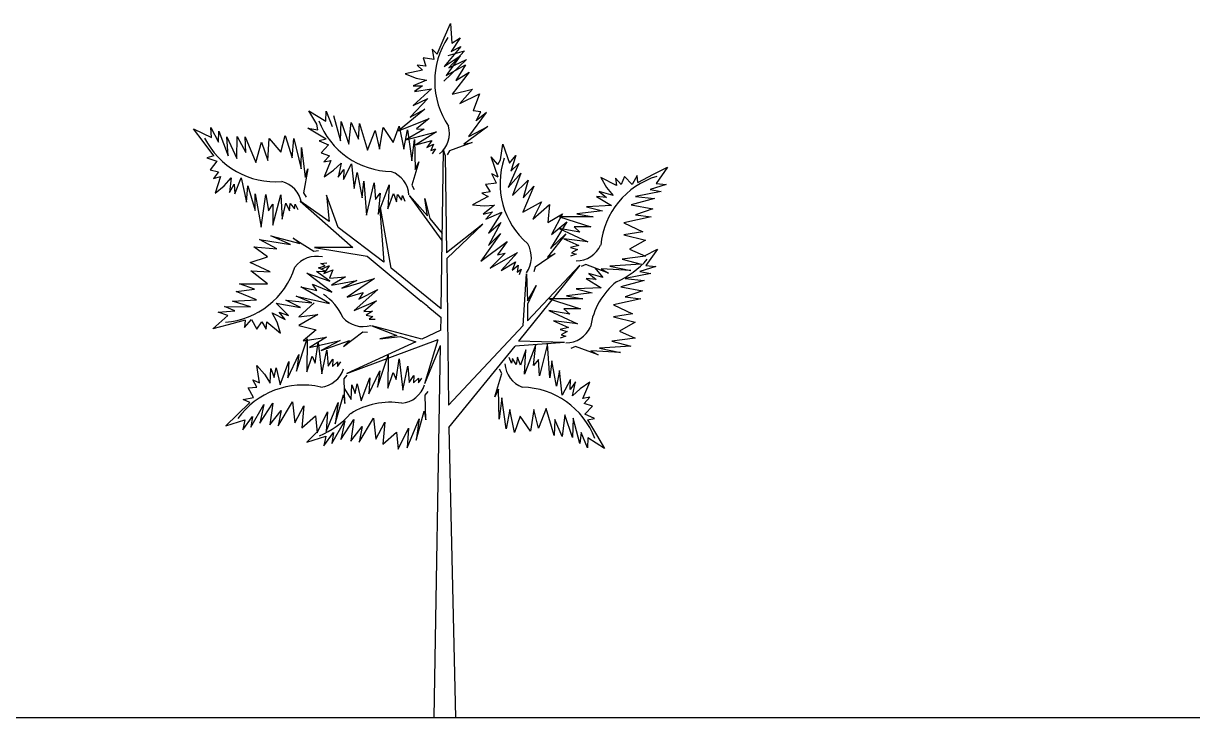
# Model space of a CAD drawing. Header units: millimetres. Extents: x 87938 to 265635, y 330093 to 434310.
# Drawn here: x 230382 to 244082, y 397805 to 405937 of the extents above; entities that cross this region are included whole.
import ezdxf

# ---------------------------------------------------------------- set-up
doc = ezdxf.new("R2010")
doc.units = ezdxf.units.MM
doc.layers.add('www.cad-blocks.net', color=7, linetype='Continuous')

# ---------------------------------------------------------------- blocks, each defined once
blk = doc.blocks.new('A$C7B7D3068')
for p, q in [((2935, 7963), (3009, 8131)), ((3009, 8131), (3025, 7899)), ((2854, 7771), (2935, 7963)), ((3123, 7963), (3018, 7801)), ((3025, 7899), (3123, 7963)), ((2854, 7771), (2794, 7829)), ((2794, 7829), (2816, 7710)), ((3131, 7863), (2937, 7626)), ((2981, 7757), (3175, 7812)), ((3175, 7812), (2989, 7611)), ((3018, 7801), (3131, 7863)), ((2816, 7710), (2688, 7728)), ((2688, 7728), (2719, 7630)), ((3198, 7707), (2930, 7455)), ((2937, 7626), (3123, 7750)), ((3123, 7750), (2960, 7522)), ((2989, 7611), (3198, 7707)), ((2682, 7584), (2480, 7540)), ((2480, 7540), (2607, 7492)), ((2719, 7630), (2621, 7642)), ((2621, 7642), (2682, 7584)), ((2960, 7522), (3184, 7646)), ((3229, 7561), (3028, 7303)), ((3184, 7646), (3073, 7462)), ((3073, 7462), (3229, 7561)), ((2728, 7468), (2571, 7399)), ((2571, 7399), (2683, 7400)), ((2683, 7400), (2586, 7336)), ((2607, 7492), (2728, 7468)), ((2788, 7365), (2572, 7170)), ((2586, 7336), (2788, 7365)), ((3028, 7303), (3268, 7363)), ((3268, 7363), (3119, 7193)), ((3119, 7193), (3351, 7308)), ((3351, 7308), (3277, 7108)), ((2707, 7129), (2401, 6875)), ((2744, 7251), (2536, 7032)), ((2536, 7032), (2707, 7129)), ((2572, 7170), (2744, 7251)), ((1444, 6951), (1349, 7108)), ((1349, 7108), (1549, 6987)), ((1549, 6987), (1552, 7105)), ((1552, 7105), (1624, 6925)), ((1639, 7053), (1720, 6758)), ((2401, 6875), (2760, 7018)), ((2760, 7018), (2611, 6895)), ((3226, 6806), (3430, 7090)), ((3367, 7094), (3277, 7108)), ((3310, 6991), (3367, 7094)), ((3430, 7090), (3310, 6991)), ((0, 6895), (210, 6794)), ((110, 6747), (0, 6895)), ((202, 6911), (292, 6739)), ((210, 6794), (202, 6911)), ((292, 6739), (294, 6868)), ((294, 6868), (403, 6582)), ((1338, 6906), (1456, 6886)), ((1554, 6774), (1338, 6906)), ((1456, 6886), (1444, 6951)), ((1720, 6758), (1727, 6982)), ((1727, 6982), (1819, 6717)), ((1819, 6717), (1847, 6971)), ((1847, 6971), (1933, 6774)), ((1933, 6774), (1942, 6959)), ((1942, 6959), (2037, 6646)), ((2037, 6646), (2126, 6877)), ((2126, 6877), (2179, 6657)), ((2179, 6657), (2219, 6912)), ((2219, 6912), (2339, 6737)), ((2339, 6737), (2407, 6927)), ((2407, 6927), (2463, 6659)), ((2463, 6659), (2506, 6885)), ((2702, 6891), (2488, 6769)), ((2488, 6769), (2844, 6863)), ((2506, 6885), (2557, 6521)), ((2844, 6863), (2605, 6710)), ((2611, 6895), (2702, 6891)), ((3447, 6926), (3167, 6716)), ((3226, 6806), (3447, 6926)), ((236, 6582), (110, 6747)), ((388, 6805), (506, 6551)), ((403, 6582), (388, 6805)), ((506, 6551), (509, 6807)), ((509, 6807), (613, 6619)), ((605, 6804), (730, 6501)), ((613, 6619), (605, 6804)), ((730, 6501), (796, 6740)), ((796, 6740), (870, 6526)), ((870, 6526), (885, 6784)), ((885, 6784), (1022, 6622)), ((1022, 6622), (1071, 6817)), ((1071, 6817), (1153, 6556)), ((1153, 6556), (1173, 6785)), ((1173, 6785), (1260, 6428)), ((1554, 6774), (1472, 6758)), ((1472, 6758), (1582, 6708)), ((2557, 6521), (2587, 6770)), ((2587, 6770), (2596, 6421)), ((2605, 6710), (2790, 6762)), ((2790, 6762), (2731, 6679)), ((2731, 6679), (2810, 6717)), ((2810, 6717), (2780, 6642)), ((3265, 6736), (2996, 6641)), ((3167, 6716), (3265, 6736)), ((3596, 6535), (3623, 6717)), ((3623, 6717), (3700, 6496)), ((236, 6582), (156, 6558)), ((1260, 6428), (1265, 6679)), ((1265, 6679), (1308, 6332)), ((1582, 6708), (1494, 6614)), ((1494, 6614), (1592, 6582)), ((1592, 6582), (1525, 6509)), ((2780, 6642), (2832, 6662)), ((2832, 6662), (2794, 6603)), ((2900, 4790), (2929, 6651)), ((2947, 6590), (2929, 6651)), ((2947, 6590), (2961, 5445)), ((2996, 6641), (2969, 6591)), ((3700, 6496), (3777, 6585)), ((3777, 6585), (3718, 6400)), ((156, 6558), (271, 6519)), ((271, 6519), (192, 6416)), ((1525, 6509), (1607, 6526)), ((1607, 6526), (1528, 6335)), ((1640, 6411), (1729, 6496)), ((1729, 6496), (1695, 6329)), ((1755, 6304), (1848, 6486)), ((1848, 6486), (1882, 6197)), ((2637, 6512), (2558, 6238)), ((2596, 6421), (2637, 6512)), ((3568, 6329), (3486, 6568)), ((3564, 6478), (3486, 6568)), ((3564, 6478), (3596, 6535)), ((3812, 6489), (3686, 6210)), ((3718, 6400), (3812, 6489)), ((5390, 6364), (5554, 6447)), ((5554, 6447), (5418, 6257)), ((192, 6416), (293, 6395)), ((293, 6395), (234, 6316)), ((234, 6316), (314, 6340)), ((314, 6340), (253, 6143)), ((357, 6229), (438, 6322)), ((438, 6322), (420, 6152)), ((482, 6134), (557, 6324)), ((557, 6324), (620, 6039)), ((1339, 6427), (1288, 6146)), ((1308, 6332), (1339, 6427)), ((1528, 6335), (1640, 6411)), ((1695, 6329), (1758, 6420)), ((1758, 6420), (1755, 6304)), ((1882, 6197), (1915, 6384)), ((1915, 6384), (1974, 6087)), ((3568, 6329), (3495, 6369)), ((3548, 6260), (3495, 6369)), ((3686, 6210), (3833, 6378)), ((3833, 6378), (3736, 6116)), ((4770, 6328), (4837, 6210)), ((4954, 6233), (4770, 6328)), ((4943, 6317), (4954, 6233)), ((5011, 6245), (4943, 6317)), ((5050, 6340), (5011, 6245)), ((5137, 6245), (5050, 6340)), ((5196, 6351), (5137, 6245)), ((5205, 6268), (5196, 6351)), ((5205, 6268), (5390, 6364)), ((253, 6143), (357, 6229)), ((420, 6152), (474, 6250)), ((474, 6250), (482, 6134)), ((620, 6039), (634, 6229)), ((634, 6229), (721, 5940)), ((1974, 6087), (1994, 6283)), ((1994, 6283), (2024, 5887)), ((2024, 5887), (2115, 6263)), ((2115, 6263), (2129, 6070)), ((2161, 5896), (2290, 6242)), ((2290, 6242), (2277, 5958)), ((2558, 6238), (2584, 6187)), ((3548, 6260), (3419, 6243)), ((3419, 6243), (3475, 6157)), ((3736, 6116), (3919, 6294)), ((3985, 6224), (3858, 5922)), ((3919, 6294), (3860, 6087)), ((3860, 6087), (3985, 6224)), ((4837, 6210), (4915, 6115)), ((5535, 6245), (5350, 6186)), ((5350, 6186), (5477, 6162)), ((5418, 6257), (5535, 6245)), ((721, 5940), (722, 6136)), ((722, 6136), (791, 5745)), ((791, 5745), (844, 6128)), ((844, 6128), (878, 5937)), ((926, 5767), (1021, 6124)), ((1021, 6124), (1036, 5840)), ((1249, 6050), (1864, 5505)), ((1586, 5812), (1249, 6050)), ((1288, 6146), (1319, 6098)), ((1557, 6119), (1586, 5812)), ((1695, 5743), (1557, 6119)), ((2129, 6070), (2186, 6142)), ((2186, 6142), (2161, 5896)), ((2277, 5958), (2341, 6140)), ((2341, 6140), (2375, 6043)), ((2375, 6043), (2390, 6129)), ((2390, 6129), (2434, 6062)), ((2434, 6062), (2447, 6116)), ((2447, 6116), (2473, 6051)), ((2912, 5589), (2530, 6114)), ((2530, 6114), (2741, 5879)), ((2741, 5879), (2707, 6082)), ((2707, 6082), (2767, 5848)), ((3451, 6103), (3268, 6008)), ((3475, 6157), (3377, 6143)), ((3377, 6143), (3451, 6103)), ((3858, 5922), (4074, 6043)), ((4074, 6043), (3975, 5840)), ((4721, 6103), (4896, 5997)), ((4837, 6091), (4721, 6103)), ((4751, 6162), (4837, 6091)), ((4915, 6115), (4751, 6162)), ((5399, 6080), (5128, 6008)), ((5477, 6162), (5177, 6103)), ((5177, 6103), (5399, 6080)), ((878, 5937), (927, 6015)), ((927, 6015), (926, 5767)), ((1036, 5840), (1082, 6027)), ((1082, 6027), (1124, 5935)), ((1124, 5935), (1131, 6022)), ((1131, 6022), (1181, 5959)), ((1181, 5959), (1189, 6014)), ((1189, 6014), (1222, 5952)), ((2182, 5952), (2228, 5335)), ((2314, 5266), (2191, 5976)), ((3268, 6008), (3403, 5994)), ((3526, 6003), (3392, 5896)), ((3392, 5896), (3500, 5926)), ((3403, 5994), (3526, 6003)), ((3500, 5926), (3423, 5838)), ((3423, 5838), (3611, 5919)), ((3611, 5919), (3453, 5674)), ((3975, 5840), (4169, 6011)), ((4169, 6011), (4150, 5799)), ((4150, 5799), (4322, 5902)), ((4322, 5902), (4195, 5660)), ((4789, 5937), (4489, 5901)), ((4489, 5901), (4683, 5867)), ((4896, 5997), (4604, 5984)), ((4604, 5984), (4789, 5937)), ((5128, 6008), (5380, 5961)), ((5380, 5961), (5177, 5890)), ((2767, 5848), (2913, 5671)), ((3387, 5779), (2961, 5445)), ((3387, 5779), (2966, 5379)), ((3453, 5674), (3598, 5798)), ((3598, 5798), (3454, 5532)), ((4372, 5807), (4180, 5494)), ((4195, 5660), (4372, 5807)), ((4285, 5867), (4653, 5748)), ((4683, 5867), (4285, 5867)), ((5360, 5867), (5041, 5796)), ((5041, 5796), (5264, 5689)), ((5177, 5890), (5360, 5867)), ((905, 5643), (1243, 5552)), ((1136, 5543), (905, 5643)), ((2228, 5335), (1695, 5743)), ((3594, 5670), (3364, 5345)), ((3454, 5532), (3594, 5670)), ((4361, 5667), (4146, 5392)), ((4180, 5494), (4361, 5667)), ((4284, 5729), (4619, 5574)), ((4527, 5686), (4284, 5729)), ((4459, 5748), (4527, 5686)), ((4653, 5748), (4459, 5748)), ((5264, 5689), (5041, 5654)), ((5041, 5654), (5293, 5594)), ((704, 5516), (976, 5493)), ((866, 5397), (704, 5516)), ((772, 5599), (1136, 5543)), ((976, 5493), (772, 5599)), ((1167, 5617), (1407, 5463)), ((1243, 5552), (1167, 5617)), ((1418, 5505), (2033, 5404)), ((1864, 5505), (1418, 5505)), ((3364, 5345), (3674, 5578)), ((3674, 5578), (3562, 5419)), ((4337, 5609), (4513, 5531)), ((4619, 5574), (4337, 5609)), ((4513, 5531), (4414, 5505)), ((4414, 5505), (4499, 5484)), ((4499, 5484), (4428, 5445)), ((5293, 5594), (5109, 5487)), ((5109, 5487), (5293, 5406)), ((5283, 5410), (5434, 5486)), ((5434, 5486), (5298, 5297)), ((664, 5332), (866, 5397)), ((1407, 5463), (1464, 5473)), ((2033, 5404), (2665, 4880)), ((2966, 5379), (2986, 3662)), ((3476, 5265), (3796, 5449)), ((3652, 5439), (3476, 5265)), ((3562, 5419), (3652, 5439)), ((3796, 5449), (3605, 5239)), ((4235, 5437), (4000, 5275)), ((4146, 5392), (4235, 5437)), ((4481, 5428), (4414, 5406)), ((4428, 5445), (4481, 5428)), ((5293, 5406), (5022, 5370)), ((5022, 5370), (5244, 5310)), ((897, 5220), (664, 5332)), ((671, 5232), (897, 5220)), ((867, 5081), (671, 5232)), ((1326, 5208), (1595, 5114)), ((1621, 4985), (1326, 5208)), ((1439, 5227), (1541, 5231)), ((1595, 5114), (1439, 5227)), ((1463, 5270), (1540, 5293)), ((1541, 5231), (1463, 5270)), ((1492, 5321), (1562, 5328)), ((1540, 5293), (1492, 5321)), ((1587, 5293), (1497, 5253)), ((1587, 5293), (1524, 5201)), ((1524, 5201), (1632, 5246)), ((1632, 5246), (1591, 5146)), ((2900, 4790), (2314, 5266)), ((3605, 5239), (3770, 5338)), ((3770, 5338), (3734, 5243)), ((3734, 5243), (3801, 5299)), ((3801, 5299), (3792, 5219)), ((3792, 5219), (3836, 5253)), ((4524, 5299), (3805, 4408)), ((3836, 5253), (3815, 5185)), ((3912, 4648), (4524, 5299)), ((4000, 5275), (3987, 5220)), ((4594, 5307), (4541, 5286)), ((4862, 5208), (4594, 5307)), ((4701, 5268), (4794, 5154)), ((4774, 5256), (4862, 5208)), ((5123, 5238), (4774, 5256)), ((5244, 5310), (4876, 5287)), ((4876, 5287), (5123, 5238)), ((5414, 5284), (5230, 5226)), ((5230, 5226), (5356, 5201)), ((5298, 5297), (5414, 5284)), ((539, 5080), (867, 5081)), ((714, 5018), (539, 5080)), ((1392, 5079), (1621, 4985)), ((1445, 5004), (1392, 5079)), ((1591, 5146), (1778, 5165)), ((1778, 5165), (1614, 5067)), ((1614, 5067), (1912, 5119)), ((1737, 5030), (2118, 5144)), ((1912, 5119), (1737, 5030)), ((2118, 5144), (1799, 4925)), ((3861, 4594), (3899, 5198)), ((3899, 5198), (3912, 4883)), ((4600, 5143), (4775, 5036)), ((4716, 5131), (4600, 5143)), ((4630, 5201), (4716, 5131)), ((4794, 5154), (4630, 5201)), ((5278, 5119), (5007, 5048)), ((5356, 5201), (5056, 5143)), ((5056, 5143), (5278, 5119)), ((500, 4992), (714, 5018)), ((736, 4892), (500, 4992)), ((1202, 4935), (1590, 4851)), ((1384, 4860), (1202, 4935)), ((1256, 5045), (1445, 5004)), ((1590, 4851), (1256, 5045)), ((1799, 4925), (1985, 4980)), ((2158, 5013), (1882, 4768)), ((1937, 4902), (2158, 5013)), ((1985, 4980), (1937, 4902)), ((4015, 5060), (3912, 4842)), ((3912, 4883), (4015, 5060)), ((4668, 4977), (4368, 4941)), ((4368, 4941), (4562, 4906)), ((4775, 5036), (4484, 5024)), ((4484, 5024), (4668, 4977)), ((5007, 5048), (5259, 5001)), ((5259, 5001), (5056, 4930)), ((362, 4817), (668, 4810)), ((481, 4765), (362, 4817)), ((456, 4880), (736, 4892)), ((668, 4810), (456, 4880)), ((966, 4854), (1253, 4804)), ((1113, 4712), (966, 4854)), ((1082, 4889), (1384, 4860)), ((1253, 4804), (1082, 4889)), ((1414, 4859), (1231, 4693)), ((1882, 4768), (2142, 4882)), ((2142, 4882), (1995, 4757)), ((2744, 4814), (2665, 4880)), ((2744, 4814), (2900, 4685)), ((3912, 4842), (3912, 4648)), ((4164, 4906), (4532, 4787)), ((4562, 4906), (4164, 4906)), ((5240, 4906), (4920, 4836)), ((4920, 4836), (5143, 4729)), ((5056, 4930), (5240, 4906)), ((226, 4555), (400, 4711)), ((288, 4748), (481, 4765)), ((400, 4711), (288, 4748)), ((597, 4571), (677, 4663)), ((677, 4663), (742, 4551)), ((922, 4743), (1072, 4662)), ((978, 4633), (922, 4743)), ((1003, 4749), (1113, 4712)), ((1072, 4662), (1003, 4749)), ((1455, 4723), (1231, 4594)), ((1231, 4693), (1455, 4723)), ((1995, 4757), (2097, 4761)), ((2097, 4761), (2023, 4716)), ((2023, 4716), (2101, 4699)), ((2101, 4699), (2056, 4668)), ((2056, 4668), (2126, 4666)), ((2897, 4538), (2899, 4685)), ((4163, 4769), (4498, 4614)), ((4406, 4726), (4163, 4769)), ((4339, 4787), (4406, 4726)), ((4532, 4787), (4339, 4787)), ((5143, 4729), (4920, 4693)), ((4920, 4693), (5172, 4634)), ((405, 4601), (226, 4555)), ((605, 4655), (405, 4601)), ((605, 4655), (597, 4571)), ((742, 4551), (800, 4636)), ((800, 4636), (851, 4552)), ((851, 4552), (859, 4635)), ((859, 4635), (1018, 4504)), ((1018, 4504), (978, 4633)), ((1231, 4594), (1437, 4544)), ((1437, 4544), (1285, 4413)), ((2088, 4591), (2382, 4478)), ((2672, 4434), (2088, 4591)), ((2897, 4538), (2672, 4434)), ((2986, 3662), (3861, 4594)), ((4216, 4648), (4392, 4571)), ((4498, 4614), (4216, 4648)), ((4392, 4571), (4294, 4545)), ((4294, 4545), (4378, 4523)), ((4378, 4523), (4308, 4485)), ((5172, 4634), (4988, 4527)), ((4988, 4527), (5172, 4445)), ((1204, 4060), (1331, 4438)), ((1285, 4413), (1555, 4457)), ((1331, 4438), (1326, 4051)), ((1555, 4457), (1359, 4336)), ((1359, 4336), (1718, 4419)), ((1425, 4151), (1461, 4395)), ((1461, 4395), (1502, 4028)), ((1495, 4302), (1825, 4419)), ((1718, 4419), (1495, 4302)), ((1754, 4348), (1982, 4520)), ((1825, 4419), (1754, 4348)), ((1793, 4030), (2866, 4429)), ((2605, 4403), (1793, 4030)), ((1982, 4520), (2039, 4514)), ((2382, 4478), (2181, 4437)), ((2181, 4437), (2420, 4465)), ((2420, 4465), (2605, 4403)), ((2708, 3912), (2866, 4429)), ((4345, 4394), (3766, 4353)), ((4345, 4394), (3805, 4408)), ((4361, 4467), (4294, 4446)), ((4308, 4485), (4361, 4467)), ((5172, 4445), (4901, 4409)), ((4901, 4409), (5123, 4350)), ((1103, 3982), (1233, 4255)), ((1233, 4255), (1204, 4060)), ((1502, 4028), (1559, 4306)), ((1559, 4306), (1576, 4115)), ((2708, 3912), (2894, 4360)), ((2817, 0), (2894, 4360)), ((2991, 3398), (3766, 4353)), ((3893, 4309), (3828, 4127)), ((4009, 4370), (3878, 4025)), ((3878, 4025), (3893, 4309)), ((3984, 4124), (4009, 4370)), ((4146, 4379), (4054, 4003)), ((4175, 3982), (4146, 4379)), ((4473, 4347), (4420, 4325)), ((4741, 4248), (4473, 4347)), ((5002, 4278), (4653, 4295)), ((4653, 4295), (4741, 4248)), ((5123, 4350), (4756, 4326)), ((4756, 4326), (5002, 4278)), ((739, 4124), (830, 4023)), ((770, 3920), (739, 4124)), ((1013, 3900), (1117, 4172)), ((1117, 4172), (1103, 3982)), ((1326, 4051), (1388, 4234)), ((1388, 4234), (1425, 4151)), ((1576, 4115), (1632, 4200)), ((1632, 4200), (1626, 4113)), ((1626, 4113), (1685, 4167)), ((1684, 4112), (1726, 4168)), ((1685, 4167), (1684, 4112)), ((2153, 3870), (2280, 4247)), ((2280, 4247), (2275, 3860)), ((2374, 3960), (2410, 4204)), ((2410, 4204), (2451, 3837)), ((2451, 3837), (2508, 4116)), ((2508, 4116), (2525, 3924)), ((3723, 4151), (3696, 4217)), ((3736, 4205), (3723, 4151)), ((3780, 4138), (3736, 4205)), ((3795, 4224), (3780, 4138)), ((3828, 4127), (3795, 4224)), ((4040, 4196), (3984, 4124)), ((4054, 4003), (4040, 4196)), ((4196, 4178), (4175, 3982)), ((4253, 3881), (4196, 4178)), ((830, 4023), (895, 3919)), ((895, 3919), (903, 4090)), ((903, 4090), (942, 3986)), ((942, 3986), (968, 4099)), ((968, 4099), (1013, 3900)), ((1763, 3967), (1800, 4010)), ((1962, 3709), (2066, 3981)), ((2052, 3791), (2182, 4064)), ((2066, 3981), (2052, 3791)), ((2182, 4064), (2153, 3870)), ((2275, 3860), (2337, 4043)), ((2337, 4043), (2374, 3960)), ((2525, 3924), (2581, 4009)), ((2581, 4009), (2575, 3922)), ((2575, 3922), (2634, 3977)), ((2633, 3921), (2675, 3978)), ((2634, 3977), (2633, 3921)), ((3531, 3756), (3611, 4030)), ((3611, 4030), (3585, 4082)), ((4287, 4068), (4253, 3881)), ((4320, 3779), (4287, 4068)), ((639, 3863), (741, 3869)), ((701, 3750), (639, 3863)), ((695, 3956), (770, 3920)), ((741, 3869), (695, 3956)), ((1771, 3681), (1763, 3967)), ((1766, 3852), (1844, 3728)), ((1844, 3728), (1852, 3899)), ((1852, 3899), (1891, 3795)), ((1891, 3795), (1916, 3908)), ((1916, 3908), (1962, 3709)), ((3572, 3847), (3531, 3756)), ((3580, 3498), (3572, 3847)), ((4414, 3961), (4320, 3779)), ((4410, 3844), (4414, 3961)), ((4474, 3935), (4410, 3844)), ((4439, 3768), (4474, 3935)), ((4528, 3853), (4439, 3768)), ((4641, 3928), (4528, 3853)), ((4560, 3738), (4641, 3928)), ((582, 3728), (701, 3750)), ((657, 3693), (582, 3728)), ((1660, 3443), (1754, 3780)), ((1754, 3780), (1771, 3681)), ((2712, 3776), (2749, 3819)), ((2720, 3490), (2712, 3776)), ((3610, 3747), (3580, 3498)), ((3660, 3383), (3610, 3747)), ((4642, 3754), (4560, 3738)), ((4575, 3681), (4642, 3754)), ((657, 3693), (508, 3548)), ((672, 3401), (823, 3667)), ((774, 3449), (929, 3683)), ((823, 3667), (774, 3449)), ((929, 3683), (893, 3429)), ((893, 3429), (1025, 3599)), ((989, 3418), (1157, 3698)), ((1025, 3599), (989, 3418)), ((1157, 3698), (1187, 3453)), ((1187, 3453), (1292, 3653)), ((1292, 3653), (1269, 3396)), ((1447, 3336), (1568, 3581)), ((1553, 3352), (1692, 3692)), ((1568, 3581), (1553, 3352)), ((1692, 3692), (1660, 3443)), ((2609, 3252), (2703, 3589)), ((2703, 3589), (2720, 3490)), ((3703, 3608), (3660, 3383)), ((3759, 3341), (3703, 3608)), ((3988, 3610), (3946, 3354)), ((4040, 3389), (3988, 3610)), ((4130, 3620), (4040, 3389)), ((4223, 3306), (4130, 3620)), ((4673, 3650), (4575, 3681)), ((4584, 3556), (4673, 3650)), ((508, 3548), (377, 3418)), ((377, 3418), (600, 3487)), ((575, 3372), (689, 3529)), ((600, 3487), (575, 3372)), ((689, 3529), (672, 3401)), ((1269, 3396), (1428, 3536)), ((1428, 3536), (1447, 3336)), ((1621, 3210), (1772, 3476)), ((1723, 3258), (1878, 3492)), ((1772, 3476), (1723, 3258)), ((1878, 3492), (1842, 3239)), ((1938, 3227), (2106, 3508)), ((2106, 3508), (2136, 3262)), ((2136, 3262), (2241, 3462)), ((2241, 3462), (2218, 3205)), ((2502, 3161), (2641, 3501)), ((2641, 3501), (2609, 3252)), ((3827, 3530), (3759, 3341)), ((3946, 3354), (3827, 3530)), ((4234, 3491), (4223, 3306)), ((4319, 3293), (4234, 3491)), ((4348, 3548), (4319, 3293)), ((4439, 3283), (4348, 3548)), ((4446, 3506), (4439, 3283)), ((4526, 3211), (4446, 3506)), ((4695, 3505), (4584, 3556)), ((4613, 3490), (4695, 3505)), ((4613, 3490), (4721, 3312)), ((1446, 3346), (1326, 3228)), ((1326, 3228), (1549, 3296)), ((1524, 3182), (1638, 3338)), ((1549, 3296), (1524, 3182)), ((1638, 3338), (1621, 3210)), ((1842, 3239), (1974, 3409)), ((1974, 3409), (1938, 3227)), ((2218, 3205), (2377, 3345)), ((2377, 3345), (2396, 3145)), ((2396, 3145), (2516, 3390)), ((2516, 3390), (2502, 3161)), ((2991, 3398), (3068, 0)), ((4541, 3339), (4526, 3211)), ((4613, 3159), (4541, 3339)), ((4721, 3312), (4816, 3154)), ((4617, 3276), (4613, 3159)), ((4816, 3154), (4617, 3276)), ((2817, 0), (3068, 0))]:
    blk.add_line(p, q)
for centre, radius, start, end in [((3758, 7453), 933, 146.4593, 214.14), ((2335, 7329), 933, 201.2149, 268.8956), ((2686, 6846), 311, 308.9201, 15.6196), ((960, 7210), 933, 206.803, 274.4838), ((4523, 6258), 933, 161.6009, 229.2817), ((2213, 6102), 311, 3.6757, 70.3752), ((5699, 5447), 933, 106.8453, 174.5261), ((957, 5978), 311, 9.2638, 75.9633), ((3647, 5391), 311, 324.0617, 30.7612), ((4485, 5662), 311, 269.3061, 336.0056), ((1438, 5093), 311, 76.997, 143.6965), ((4531, 6062), 1047, 293.8882, 318.5577), ((298, 5562), 933, 274.5362, 342.2169), ((5486, 4445), 847, 128.8263, 171.1196), ((1176, 4436), 625, 23.8024, 56.6093), ((1984, 4891), 311, 220.7005, 287.4), ((4365, 4702), 311, 269.3061, 336.0056), ((3957, 4164), 311, 183.4081, 250.1076), ((1461, 4182), 311, 275.4561, 342.1556), ((1279, 2963), 933, 76.9356, 144.6164), ((2409, 3992), 311, 275.4561, 342.1556), ((3829, 2938), 933, 20.9473, 88.6281), ((2297, 2847), 847, 80.342, 122.6353), ((1067, 4267), 1047, 292.9039, 317.5734)]:
    blk.add_arc(centre, radius, start, end)
blk = doc.blocks.new('format')
at = {"layer": 'www.cad-blocks.net', "color": 155, "true_color": 0x546d8e}
blk.add_line((102854, 397805), (265635, 397805), dxfattribs=at)

msp = doc.modelspace()

# ---------------------------------------------------------------- block references
msp.add_blockref('A$C7B7D3068', (232377, 397805))
at = {"layer": 'www.cad-blocks.net'}
msp.add_blockref('format', (0, 0), dxfattribs=at)

doc.saveas('drawing.dxf')
